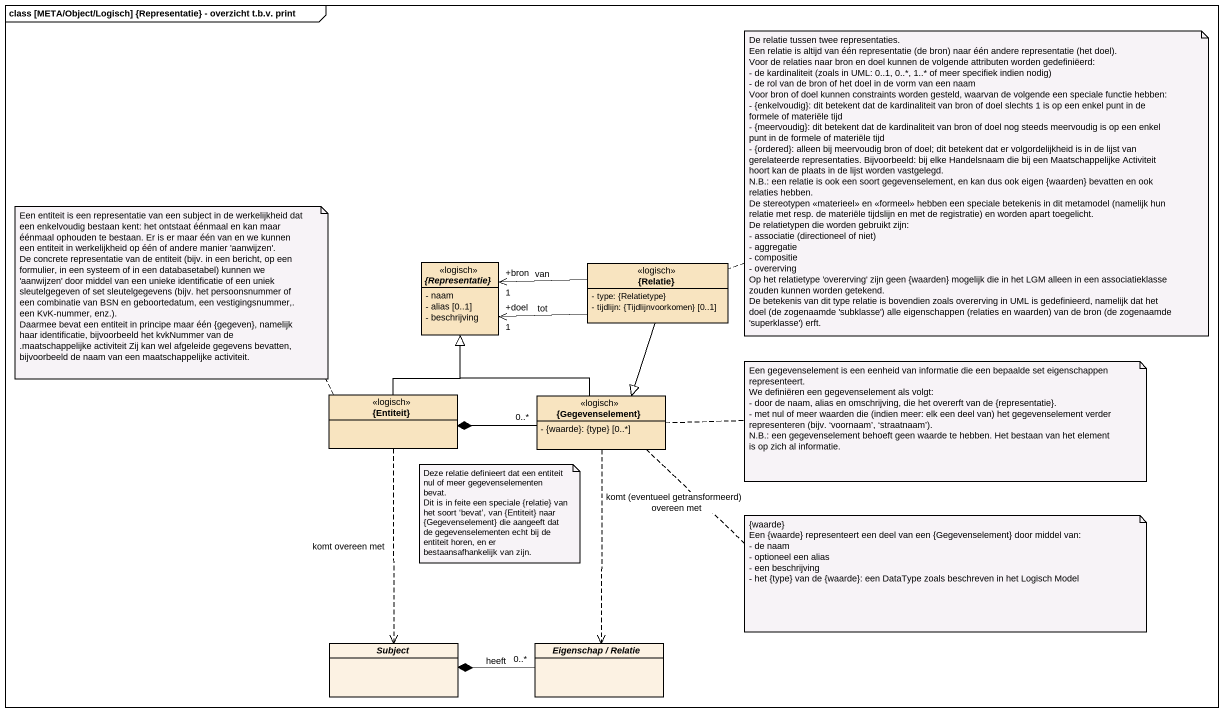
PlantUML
@startuml
mainframe class [META/Object/Logisch] {Representatie} - overzicht t.b.v. print
hide circle
hide empty members
skinparam classAttributeIconSize 0
abstract class "{Representatie}" as Representatie <<logisch>> #F8E4C0 {
  - naam
  - alias [0..1]
  - beschrijving
}
class "{Relatie}" as Relatie <<logisch>> #F8E4C0 {
  - type: {Relatietype}
  - tijdlijn: {Tijdlijnvoorkomen} [0..1]
}
class "{Entiteit}" as Entiteit <<logisch>> #F8E4C0
class "{Gegevenselement}" as Gegevenselement <<logisch>> #F8E4C0 {
  - {waarde}: {type} [0..*]
}
abstract class Subject #FCF2E3
abstract class "Eigenschap / Relatie" as Eigenschap_Relatie #FCF2E3
Relatie -left-> "+bron\n1" Representatie : van
Relatie -left-> "+doel\n1" Representatie : tot
Relatie --|> Gegevenselement
Entiteit -up-|> Representatie
Entiteit ..> Subject : komt overeen met
Gegevenselement -up-|> Representatie
Gegevenselement "0..*" -left-* Entiteit
Gegevenselement ..> Eigenschap_Relatie : komt (eventueel getransformeerd) overeen met
Eigenschap_Relatie "0..*" -left-* Subject : heeft
note right of Relatie
  De relatie tussen twee representaties.
  Een relatie is altijd van één representatie (de bron) naar één andere representatie (het doel).
  Voor de relaties naar bron en doel kunnen de volgende attributen worden gedefiniëerd:
  - de kardinaliteit (zoals in UML: 0..1, 0..*, 1..* of meer specifiek indien nodig)
  - de rol van de bron of het doel in de vorm van een naam
  Voor bron of doel kunnen constraints worden gesteld, waarvan de volgende een speciale functie hebben:
  - {enkelvoudig}: dit betekent dat de kardinaliteit van bron of doel slechts 1 is op een enkel punt in de formele of materiële tijd
  - {meervoudig}: dit betekent dat de kardinaliteit van bron of doel nog steeds meervoudig is op een enkel punt in de formele of materiële tijd
  - {ordered}: alleen bij meervoudig bron of doel; dit betekent dat er volgordelijkheid is in de lijst van gerelateerde representaties. Bijvoorbeeld: bij elke Handelsnaam die bij een Maatschappelijke Activiteit hoort kan de plaats in de lijst worden vastgelegd.
  N.B.: een relatie is ook een soort gegevenselement, en kan dus ook eigen {waarden} bevatten en ook relaties hebben.
  De stereotypen <<materieel>> en <<formeel>> hebben een speciale betekenis in dit metamodel (namelijk hun relatie met resp. de materiële tijdslijn en met de registratie) en worden apart toegelicht.
  De relatietypen die worden gebruikt zijn:
  - associatie (directioneel of niet)
  - aggregatie
  - compositie
  - overerving
  Op het relatietype 'overerving' zijn geen {waarden} mogelijk die in het LGM alleen in een associatieklasse zouden kunnen worden getekend.
  De betekenis van dit type relatie is bovendien zoals overerving in UML is gedefinieerd, namelijk dat het doel (de zogenaamde 'subklasse') alle eigenschappen (relaties en waarden) van de bron (de zogenaamde 'superklasse') erft.
end note
note left of Entiteit
  Een entiteit is een representatie van een subject in de werkelijkheid dat een enkelvoudig bestaan kent: het ontstaat éénmaal en kan maar éénmaal ophouden te bestaan. Er is er maar één van en we kunnen een entiteit in werkelijkheid op één of andere manier 'aanwijzen'.
  De concrete representatie van de entiteit (bijv. in een bericht, op een formulier, in een systeem of in een databasetabel) kunnen we 'aanwijzen' door middel van een unieke identificatie of een uniek sleutelgegeven of set sleutelgegevens (bijv. het persoonsnummer of een combinatie van BSN en geboortedatum, een vestigingsnummer,. een KvK-nummer, enz.).
  Daarmee bevat een entiteit in principe maar één {gegeven}, namelijk haar identificatie, bijvoorbeeld het kvkNummer van de .maatschappelijke activiteit Zij kan wel afgeleide gegevens bevatten, bijvoorbeeld de naam van een maatschappelijke activiteit.
end note
note right of Gegevenselement
  Een gegevenselement is een eenheid van informatie die een bepaalde set eigenschappen representeert.
  We definiëren een gegevenselement als volgt:
  - door de naam, alias en omschrijving, die het overerft van de {representatie}.
  - met nul of meer waarden die (indien meer: elk een deel van) het gegevenselement verder representeren (bijv. ‘voornaam’, ‘straatnaam’).
  N.B.: een gegevenselement behoeft geen waarde te hebben. Het bestaan van het element is op zich al informatie.
end note
note as N4
  Deze relatie definieert dat een entiteit nul of meer gegevenselementen bevat.
  Dit is in feite een speciale {relatie} van het soort ‘bevat’, van {Entiteit} naar {Gegevenselement} die aangeeft dat de gegevenselementen echt bij de entiteit horen, en er bestaansafhankelijk van zijn.
end note
note right of Gegevenselement
  {waarde}
  Een {waarde} representeert een deel van een {Gegevenselement} door middel van:
  - de naam
  - optioneel een alias
  - een beschrijving
  - het {type} van de {waarde}: een DataType zoals beschreven in het Logisch Model
end note
@enduml
